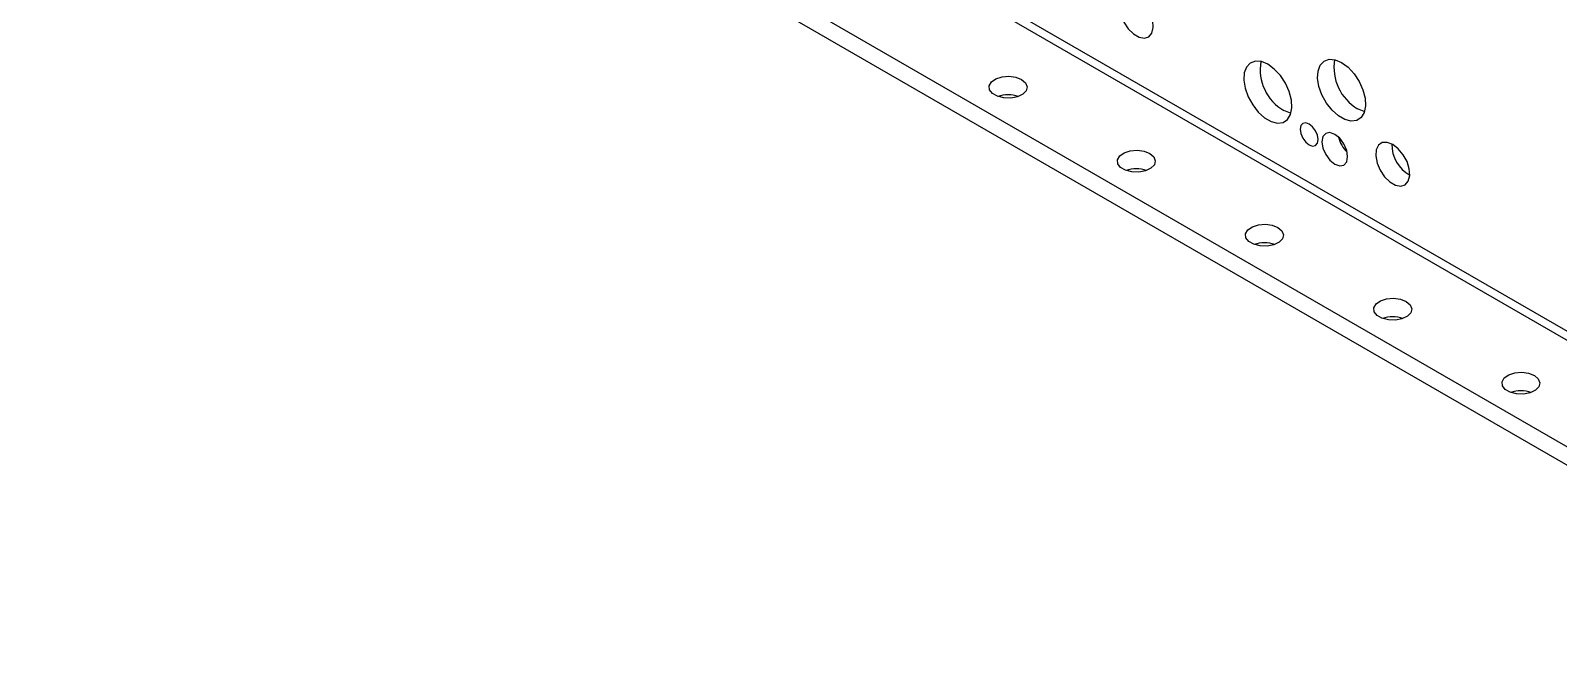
# Model space of a CAD drawing. Header units: inches. Extents: x 0 to 11, y 0 to 8.4.
# Drawn here: x 5.805 to 6.507, y 5.066 to 5.352 of the extents above; entities that cross this region are included whole.
import ezdxf

# ---------------------------------------------------------------- set-up
doc = ezdxf.new("R2010")
doc.units = ezdxf.units.IN
doc.header["$MEASUREMENT"] = 0

msp = doc.modelspace()

# ---------------------------------------------------------------- linework, layer by layer
at = {"color": 7, "linetype": 'Continuous', "lineweight": 25}
for p, q in [((5.84011, 5.59733), (7.68507, 4.53225)), ((6.74197, 5.08078), (5.84188, 5.60039)), ((7.67594, 4.48854), (5.80505, 5.56858)), ((7.67594, 4.48004), (5.80505, 5.56008))]:
    msp.add_line(p, q, dxfattribs=at)
at = {"color": 7, "linetype": 'Continuous', "lineweight": 25, "flags": 128}
for points in [[(6.31328, 5.36792), (6.31074, 5.3689), (6.30847, 5.36879), (6.30672, 5.36761), (6.30569, 5.36548), (6.30547, 5.36263), (6.30611, 5.35938), (6.30752, 5.35607), (6.30955, 5.35307), (6.31199, 5.35069), (6.31457, 5.3492), (6.31701, 5.34876), (6.31905, 5.34941), (6.32046, 5.35109), (6.32109, 5.35362), (6.32088, 5.35671), (6.31984, 5.36003), (6.3181, 5.36323), (6.31583, 5.36596), (6.31328, 5.36792)], [(6.37374, 5.33673), (6.37076, 5.33797), (6.368, 5.33818), (6.36567, 5.33734), (6.36393, 5.3355), (6.36293, 5.33281), (6.36272, 5.32946), (6.36333, 5.32571), (6.36472, 5.32182), (6.36677, 5.3181), (6.36934, 5.31481), (6.37224, 5.3122), (6.37525, 5.31046), (6.37815, 5.30973), (6.38072, 5.31005), (6.38277, 5.3114), (6.38415, 5.31369), (6.38477, 5.31673), (6.38456, 5.32032), (6.38355, 5.32418), (6.38182, 5.32802), (6.37948, 5.33156), (6.37672, 5.33453), (6.37374, 5.33673)], [(6.40765, 5.33757), (6.41063, 5.33538), (6.41339, 5.3324), (6.41572, 5.32886), (6.41746, 5.32502), (6.41846, 5.32116), (6.41867, 5.31758), (6.41806, 5.31453), (6.41667, 5.31224), (6.41462, 5.31089), (6.41205, 5.31057), (6.40915, 5.3113), (6.40614, 5.31304), (6.40324, 5.31565), (6.40067, 5.31894), (6.39862, 5.32266), (6.39724, 5.32655), (6.39662, 5.3303), (6.39683, 5.33365), (6.39784, 5.33634), (6.39957, 5.33818), (6.40191, 5.33903), (6.40466, 5.33882), (6.40765, 5.33757)], [(6.26054, 5.32978), (6.26236, 5.32825), (6.2631, 5.32644), (6.26265, 5.3246), (6.26109, 5.32298), (6.25862, 5.3218), (6.25557, 5.32121), (6.25235, 5.32129), (6.24941, 5.32204), (6.24714, 5.32336), (6.24584, 5.32505), (6.24569, 5.32691), (6.24671, 5.32867), (6.24877, 5.3301), (6.25158, 5.331), (6.25476, 5.33126), (6.25789, 5.33083), (6.26054, 5.32978)], [(6.41822, 5.315), (6.41799, 5.31506), (6.41501, 5.3163)], [(6.38432, 5.31416), (6.38409, 5.31421), (6.38111, 5.31546)], [(6.39272, 5.30929), (6.39113, 5.30985), (6.38979, 5.30958), (6.38889, 5.30855), (6.38857, 5.3069), (6.38889, 5.30489), (6.38979, 5.30282), (6.39113, 5.301), (6.39272, 5.29973), (6.3943, 5.29917), (6.39565, 5.29944), (6.39655, 5.30047), (6.39686, 5.30212), (6.39655, 5.30413), (6.39565, 5.3062), (6.3943, 5.30801), (6.39272, 5.30929)], [(6.4045, 5.30454), (6.40224, 5.30533), (6.40032, 5.30496), (6.39903, 5.30348), (6.39858, 5.30112), (6.39903, 5.29825), (6.40032, 5.29529), (6.40224, 5.2927), (6.4045, 5.29087), (6.40677, 5.29008), (6.40869, 5.29045), (6.40997, 5.29193), (6.41042, 5.29429), (6.40997, 5.29716), (6.40869, 5.30012), (6.40677, 5.30272), (6.4045, 5.30454)], [(6.31947, 5.29576), (6.32129, 5.29423), (6.32202, 5.29243), (6.32158, 5.29059), (6.32001, 5.28897), (6.31754, 5.28778), (6.31449, 5.28719), (6.31128, 5.28728), (6.30834, 5.28803), (6.30606, 5.28934), (6.30477, 5.29104), (6.30462, 5.29289), (6.30564, 5.29465), (6.30769, 5.29608), (6.3105, 5.29698), (6.31369, 5.29724), (6.31682, 5.29681), (6.31947, 5.29576)], [(6.43113, 5.29989), (6.42859, 5.30087), (6.42632, 5.30076), (6.42457, 5.29958), (6.42354, 5.29745), (6.42332, 5.2946), (6.42396, 5.29135), (6.42537, 5.28804), (6.4274, 5.28503), (6.42984, 5.28266), (6.43242, 5.28117), (6.43486, 5.28073), (6.4369, 5.28138), (6.43831, 5.28306), (6.43894, 5.28558), (6.43873, 5.28867), (6.4377, 5.292), (6.43595, 5.2952), (6.43368, 5.29793), (6.43113, 5.29989)], [(6.3784, 5.26175), (6.38021, 5.26022), (6.38095, 5.25841), (6.38051, 5.25657), (6.37894, 5.25495), (6.37647, 5.25376), (6.37342, 5.25317), (6.37021, 5.25326), (6.36726, 5.25401), (6.36499, 5.25532), (6.36369, 5.25702), (6.36354, 5.25887), (6.36456, 5.26063), (6.36662, 5.26206), (6.36943, 5.26297), (6.37261, 5.26322), (6.37574, 5.2628), (6.3784, 5.26175)], [(6.43732, 5.22773), (6.43914, 5.2262), (6.43988, 5.22439), (6.43943, 5.22255), (6.43787, 5.22093), (6.43539, 5.21975), (6.43234, 5.21916), (6.42913, 5.21924), (6.42619, 5.21999), (6.42392, 5.2213), (6.42262, 5.223), (6.42247, 5.22486), (6.42349, 5.22662), (6.42554, 5.22805), (6.42835, 5.22895), (6.43154, 5.2292), (6.43467, 5.22878), (6.43732, 5.22773)], [(6.49625, 5.19371), (6.49806, 5.19218), (6.4988, 5.19038), (6.49836, 5.18854), (6.49679, 5.18692), (6.49432, 5.18573), (6.49127, 5.18514), (6.48806, 5.18523), (6.48512, 5.18597), (6.48284, 5.18729), (6.48154, 5.18899), (6.48139, 5.19084), (6.48242, 5.1926), (6.48447, 5.19403), (6.48728, 5.19493), (6.49046, 5.19519), (6.49359, 5.19476), (6.49625, 5.19371)]]:
    msp.add_lwpolyline(points, dxfattribs=at)
at = {"color": 7, "linetype": 'Continuous', "lineweight": 25}
for centre, radius, start, end in [((6.39206, 5.33435), 0.02184, 170.31245, 239.89327), ((6.42597, 5.3352), 0.02184, 170.31245, 239.89327), ((6.25436, 5.30863), 0.01414, 70.49262, 109.50738), ((6.41953, 5.30638), 0.01369, 193.06203, 226.9326), ((6.44691, 5.29994), 0.01623, 179.31879, 240.67583), ((6.31328, 5.27461), 0.01414, 70.49262, 109.50738), ((6.37221, 5.2406), 0.01414, 70.49263, 109.50737), ((6.43113, 5.20658), 0.01414, 70.49263, 109.50737), ((6.49006, 5.17256), 0.01414, 70.49262, 109.50738)]:
    msp.add_arc(centre, radius, start, end, dxfattribs=at)

doc.saveas('drawing.dxf')
